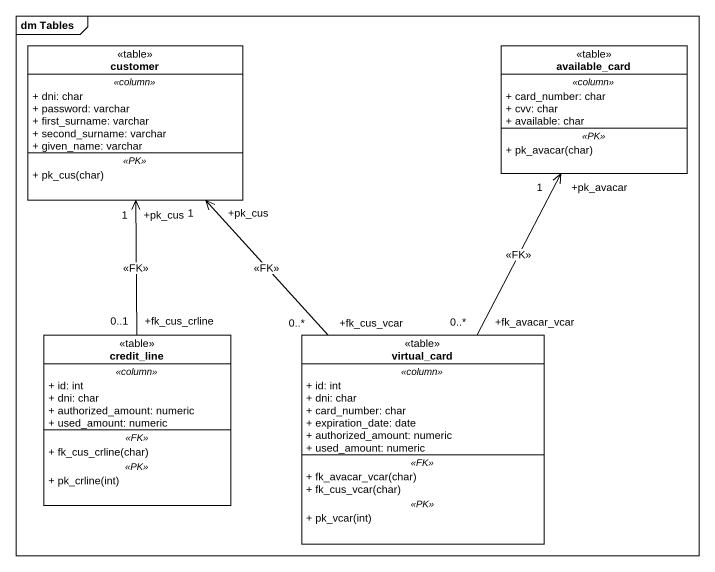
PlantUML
@startuml
mainframe dm Tables
hide circle
hide empty members
skinparam classAttributeIconSize 0
class customer <<table>> {
  .. <<column>> ..
  + dni: char
  + password: varchar
  + first_surname: varchar
  + second_surname: varchar
  + given_name: varchar
  .. <<PK>> ..
  + pk_cus(char)
}
class available_card <<table>> {
  .. <<column>> ..
  + card_number: char
  + cvv: char
  + available: char
  .. <<PK>> ..
  + pk_avacar(char)
}
class credit_line <<table>> {
  .. <<column>> ..
  + id: int
  + dni: char
  + authorized_amount: numeric
  + used_amount: numeric
  .. <<FK>> ..
  + fk_cus_crline(char)
  .. <<PK>> ..
  + pk_crline(int)
}
class virtual_card <<table>> {
  .. <<column>> ..
  + id: int
  + dni: char
  + card_number: char
  + expiration_date: date
  + authorized_amount: numeric
  + used_amount: numeric
  .. <<FK>> ..
  + fk_avacar_vcar(char)
  + fk_cus_vcar(char)
  .. <<PK>> ..
  + pk_vcar(int)
}
credit_line "+fk_cus_crline\n0..1" -up-> "+pk_cus\n1" customer : <<FK>>
virtual_card "+fk_cus_vcar\n0..*" -up-> "+pk_cus\n1" customer : <<FK>>
virtual_card "+fk_avacar_vcar\n0..*" -up-> "+pk_avacar\n1" available_card : <<FK>>
@enduml
